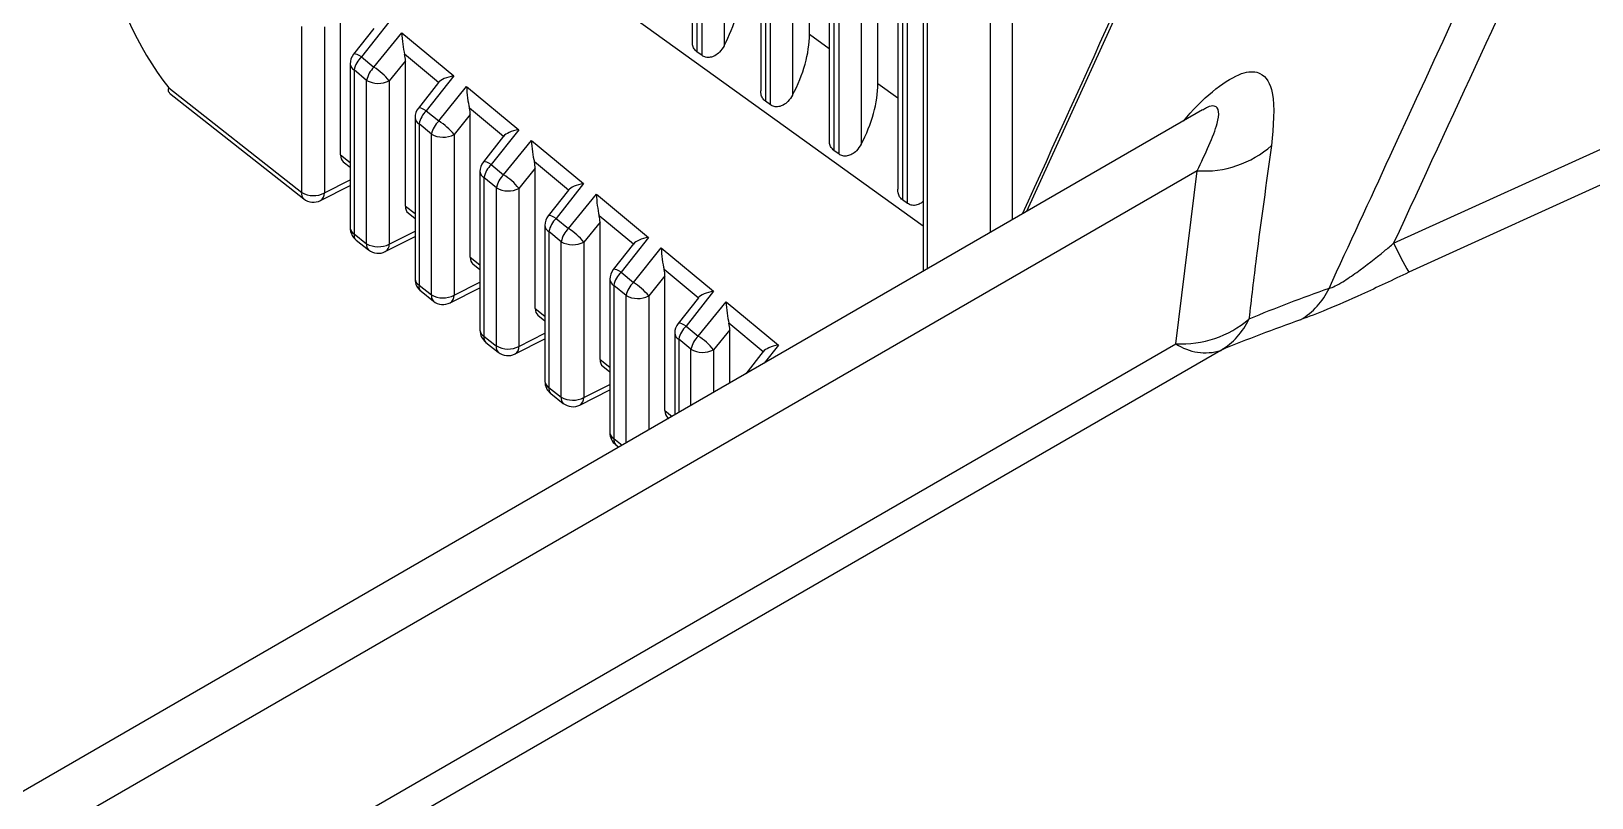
# Model space of a CAD drawing. Extents: x 7 to 113, y 1 to 87.
# Drawn here: x 75.666 to 76.665, y 69.58 to 70.07 of the extents above; entities that cross this region are included whole.
import ezdxf

# ---------------------------------------------------------------- set-up
doc = ezdxf.new("R2010")
doc.units = 0
doc.header["$MEASUREMENT"] = 0
doc.layers.add('OBJECT', color=7, linetype='CONTINUOUS')

msp = doc.modelspace()

# ---------------------------------------------------------------- linework, layer by layer
at = {"layer": 'OBJECT'}
for p, q in [((76.66455, 70.74817), (76.30293, 69.95467)), ((76.08897, 70.55734), (76.08897, 70.06353)), ((76.0919, 70.55602), (76.0919, 70.05685)), ((76.09525, 70.05444), (76.09525, 70.5553)), ((76.10933, 70.55393), (76.10933, 70.06076)), ((76.13281, 70.53741), (76.13281, 70.03201)), ((76.13574, 70.53654), (76.13574, 70.02533)), ((76.13909, 70.02292), (76.13909, 70.53621)), ((76.15317, 70.53453), (76.15317, 70.02924)), ((76.16393, 70.06806), (76.16393, 70.52389)), ((76.17665, 70.51748), (76.17665, 70.00048)), ((76.17958, 70.51615), (76.17958, 69.9938)), ((76.18293, 69.99139), (76.18293, 70.51463)), ((76.19701, 70.50823), (76.19701, 69.99772)), ((76.20777, 70.03654), (76.20777, 70.50334)), ((76.22049, 70.49999), (76.22049, 69.96896)), ((76.22342, 70.49494), (76.22342, 69.96228)), ((76.22677, 69.95987), (76.22677, 70.49392)), ((76.23674, 70.46464), (76.23674, 69.91646)), ((76.23931, 70.46078), (76.23931, 69.91794)), ((76.27982, 69.94133), (76.27982, 70.38091)), ((76.29369, 70.38035), (76.29369, 69.94934)), ((76.23674, 69.94546), (75.93301, 70.16387)), ((75.86394, 69.99092), (75.86394, 70.08557)), ((75.8391, 69.96684), (75.8391, 70.07302)), ((75.85355, 70.07276), (75.85355, 69.96658)), ((75.88515, 70.07171), (75.8722, 70.05531)), ((75.89481, 70.07589), (75.87725, 70.05366)), ((75.88526, 70.04703), (75.9031, 70.06902)), ((75.9031, 70.06902), (75.93636, 70.04146)), ((76.16393, 70.06806), (76.17665, 70.05892)), ((76.53777, 69.93445), (76.82487, 70.06467)), ((75.87725, 70.05366), (75.88526, 70.04703)), ((75.90545, 70.05117), (75.89505, 70.03836)), ((75.92666, 70.03724), (75.9049, 70.05527)), ((75.90545, 69.95821), (75.90545, 70.05117)), ((76.09525, 70.05444), (76.0919, 70.05685)), ((75.87004, 70.04911), (75.87004, 69.9443)), ((75.88061, 70.03862), (75.87261, 70.04525)), ((75.87261, 70.04525), (75.87261, 69.94043)), ((75.93636, 70.04146), (75.9188, 70.01923)), ((76.83218, 70.0455), (76.54747, 69.91585)), ((75.75405, 70.03385), (75.8391, 69.96684)), ((75.75457, 70.03043), (75.84035, 69.96284)), ((75.88061, 69.93413), (75.88061, 70.03862)), ((75.89505, 70.03836), (75.89505, 69.93387)), ((75.92669, 70.03728), (75.91374, 70.02088)), ((75.92676, 70.01263), (75.94461, 70.03462)), ((75.94461, 70.03462), (75.9779, 70.00703)), ((76.20777, 70.03654), (76.22049, 70.02739)), ((75.9682, 70.0028), (75.94641, 70.02087)), ((76.13909, 70.02292), (76.13574, 70.02533)), ((76.41554, 70.01968), (73.49189, 68.33189)), ((75.91159, 70.01468), (75.91159, 69.91156)), ((75.92212, 70.00422), (75.91415, 70.01082)), ((75.91415, 70.01082), (75.91415, 69.9077)), ((75.9188, 70.01923), (75.92676, 70.01263)), ((75.94696, 70.01677), (75.93656, 70.00396)), ((75.94696, 69.92551), (75.94696, 70.01677)), ((76.41541, 70.01957), (76.41545, 70.0196)), ((75.92212, 69.90143), (75.92212, 70.00422)), ((75.93656, 70.00396), (75.93656, 69.90117)), ((75.96824, 70.00284), (75.95529, 69.98644)), ((75.9779, 70.00703), (75.96034, 69.98479)), ((75.96827, 69.97823), (75.98612, 70.00022)), ((75.98612, 70.00022), (76.01945, 69.97259)), ((75.86394, 69.99092), (75.87004, 69.98611)), ((76.18293, 69.99139), (76.17958, 69.9938)), ((76.41202, 69.98079), (73.54479, 68.32558)), ((75.86563, 69.98658), (75.87004, 69.9831)), ((75.95313, 69.98025), (75.95313, 69.87883)), ((75.96034, 69.98479), (75.96827, 69.97823)), ((75.98846, 69.98237), (75.97807, 69.96956)), ((76.00975, 69.96837), (75.98792, 69.98647)), ((75.98846, 69.8928), (75.98846, 69.98237)), ((76.39848, 69.87018), (76.41202, 69.98079)), ((75.85105, 69.96177), (75.87004, 69.97138)), ((75.85355, 69.96658), (75.87004, 69.97492)), ((75.96362, 69.96982), (75.9557, 69.97639)), ((75.9557, 69.97639), (75.9557, 69.87496)), ((76.01945, 69.97259), (76.00189, 69.95036)), ((75.96362, 69.86872), (75.96362, 69.96982)), ((75.97807, 69.96956), (75.97807, 69.86846)), ((76.00978, 69.96841), (75.99683, 69.95201)), ((76.00978, 69.94383), (76.02762, 69.96582)), ((76.02762, 69.96582), (76.06099, 69.93816)), ((76.22677, 69.95987), (76.22342, 69.96228)), ((75.90545, 69.95821), (75.91159, 69.95338)), ((75.90714, 69.95387), (75.91159, 69.95036)), ((76.00189, 69.95036), (76.00978, 69.94383)), ((76.05129, 69.93394), (76.02942, 69.95207)), ((75.87261, 69.94043), (75.88061, 69.93413)), ((75.89505, 69.93387), (75.91159, 69.94223)), ((75.99468, 69.94582), (75.99468, 69.84609)), ((76.00513, 69.93542), (75.99724, 69.94195)), ((75.99724, 69.94195), (75.99724, 69.84223)), ((76.02997, 69.94797), (76.01957, 69.93516)), ((76.02997, 69.8601), (76.02997, 69.94797)), ((75.87386, 69.93644), (75.88186, 69.93014)), ((75.89256, 69.92907), (75.91159, 69.93869)), ((76.00513, 69.83602), (76.00513, 69.93542)), ((76.01957, 69.93516), (76.01957, 69.83576)), ((76.05133, 69.93398), (76.03838, 69.91758)), ((76.06099, 69.93816), (76.04343, 69.91593)), ((76.05128, 69.90943), (76.06913, 69.93142)), ((76.06913, 69.93142), (76.10254, 69.90373)), ((75.94696, 69.92551), (75.95313, 69.92064)), ((75.94864, 69.92117), (75.95313, 69.91763)), ((76.03622, 69.91138), (76.03622, 69.81336)), ((76.04343, 69.91593), (76.05128, 69.90943)), ((76.07148, 69.91357), (76.06108, 69.90076)), ((76.09284, 69.89951), (76.07093, 69.91767)), ((76.07148, 69.8274), (76.07148, 69.91357)), ((75.91415, 69.9077), (75.92212, 69.90143)), ((75.9154, 69.90371), (75.92336, 69.89743)), ((75.93406, 69.89636), (75.95313, 69.90601)), ((75.93656, 69.90117), (75.95313, 69.90955)), ((76.04664, 69.90102), (76.03879, 69.90752)), ((76.03879, 69.90752), (76.03879, 69.80949)), ((76.04664, 69.80672), (76.04664, 69.90102)), ((76.06108, 69.90076), (76.06108, 69.81505)), ((76.10254, 69.90373), (76.08498, 69.8815)), ((75.98846, 69.8928), (75.99468, 69.88791)), ((76.09287, 69.89955), (76.07992, 69.88315)), ((76.09279, 69.87503), (76.11064, 69.89702)), ((76.11064, 69.89702), (76.14408, 69.8693)), ((75.99015, 69.88846), (75.99468, 69.88489)), ((76.08498, 69.8815), (76.09279, 69.87503)), ((76.13438, 69.86508), (76.11244, 69.88327)), ((73.62854, 68.27112), (76.39848, 69.87018)), ((75.9557, 69.87496), (75.96362, 69.86872)), ((75.95695, 69.87097), (75.96487, 69.86473)), ((75.97557, 69.86366), (75.99468, 69.87332)), ((75.97807, 69.86846), (75.99468, 69.87686)), ((76.07777, 69.87695), (76.07777, 69.82469)), ((76.08814, 69.86662), (76.08033, 69.87309)), ((76.08033, 69.87309), (76.08033, 69.82617)), ((76.11298, 69.87917), (76.10259, 69.86636)), ((76.11298, 69.84502), (76.11298, 69.87917)), ((76.42709, 69.86592), (73.65596, 68.26619)), ((76.08814, 69.83068), (76.08814, 69.86662)), ((76.10259, 69.86636), (76.10259, 69.83902)), ((76.13442, 69.86512), (76.1232, 69.85092)), ((76.14408, 69.8693), (76.13489, 69.85767)), ((76.02997, 69.8601), (76.03622, 69.85517)), ((76.03166, 69.85576), (76.03622, 69.85216)), ((75.99724, 69.84223), (76.00513, 69.83602)), ((76.01708, 69.83095), (76.03622, 69.84063)), ((76.01957, 69.83576), (76.03622, 69.84418)), ((75.99849, 69.83824), (76.00638, 69.83202)), ((76.07148, 69.8274), (76.07612, 69.82374)), ((76.07316, 69.82305), (76.07391, 69.82246)), ((76.03879, 69.80949), (76.04414, 69.80528)), ((76.04003, 69.8055), (76.04194, 69.804))]:
    msp.add_line(p, q, dxfattribs=at)
at = {"layer": 'OBJECT', "flags": 128}
for points in [[(75.87725, 70.05366), (75.87577, 70.0545), (75.87447, 70.0551), (75.87341, 70.05545), (75.87264, 70.05552), (75.8722, 70.05531), (75.8722, 70.05531)], [(75.9188, 70.01923), (75.91731, 70.02007), (75.91601, 70.02067), (75.91496, 70.02102), (75.91419, 70.02109), (75.91374, 70.02088), (75.91374, 70.02088)], [(75.96034, 69.98479), (75.95886, 69.98563), (75.95756, 69.98624), (75.9565, 69.98659), (75.95573, 69.98666), (75.95529, 69.98645), (75.95529, 69.98644)], [(76.00189, 69.95036), (76.0004, 69.9512), (75.9991, 69.95181), (75.99805, 69.95215), (75.99728, 69.95222), (75.99683, 69.95201), (75.99683, 69.95201)], [(76.04343, 69.91593), (76.04195, 69.91677), (76.04065, 69.91738), (76.03959, 69.91772), (76.03882, 69.91779), (76.03838, 69.91758), (76.03838, 69.91758)], [(76.08498, 69.8815), (76.08349, 69.88234), (76.08219, 69.88295), (76.08114, 69.88329), (76.08037, 69.88336), (76.07992, 69.88315), (76.07992, 69.88315)]]:
    msp.add_lwpolyline(points, dxfattribs=at)
at = {"layer": 'OBJECT'}
for centre, radius, start, end in [((75.88004, 70.04911), 0.01, 141.70229, 180), ((75.88829, 70.04208), 0.01599, 133.60833, 168.5589), ((75.87483, 70.04951), 0.0048, 184.74166, 242.4728), ((75.89629, 70.03545), 0.01599, 133.60766, 168.55883), ((75.86455, 70.01374), 0.0392, 38.91103, 58.11756), ((75.88807, 70.05192), 0.01525, 240.72035, 297.24638), ((75.92159, 70.01468), 0.01, 141.70229, 180), ((75.91637, 70.01508), 0.0048, 184.73592, 242.47296), ((75.92983, 70.00764), 0.01599, 133.60739, 168.55625), ((75.9378, 70.00104), 0.016, 133.60979, 168.55385), ((75.90605, 69.97933), 0.03922, 38.91493, 58.11365), ((75.92958, 70.01752), 0.01525, 240.71941, 297.24639), ((76.41655, 70.04568), 0.06504, 266.00761, 311.5138), ((75.96313, 69.98025), 0.01, 141.70229, 180), ((75.95792, 69.98064), 0.0048, 184.73929, 242.47516), ((75.97138, 69.97321), 0.01599, 133.6076, 168.55963), ((75.9793, 69.96665), 0.01599, 133.60288, 168.56075), ((75.94756, 69.94494), 0.03921, 38.91213, 58.11646), ((75.84329, 69.96595), 0.00428, 168.04676, 226.58449), ((75.84656, 69.98014), 0.01525, 240.71997, 297.24676), ((75.84654, 69.9707), 0.01, 231.76391, 296.82239), ((75.84821, 69.9663), 0.00534, 302.10427, 2.99956), ((75.97108, 69.98312), 0.01525, 240.72114, 297.24466), ((76.00468, 69.94582), 0.01, 141.70229, 180), ((76.01292, 69.93878), 0.01599, 133.60685, 168.55679), ((75.88004, 69.9443), 0.01, 180, 231.76391), ((75.87483, 69.94469), 0.0048, 184.74166, 242.4728), ((75.8768, 69.93955), 0.00428, 168.04793, 226.58402), ((75.99946, 69.94621), 0.0048, 184.74111, 242.47071), ((76.02081, 69.93225), 0.016, 133.60999, 168.5565), ((75.98906, 69.91053), 0.03922, 38.91493, 58.11365), ((75.88479, 69.93324), 0.00428, 168.03424, 226.59647), ((75.88807, 69.94743), 0.01525, 240.72035, 297.24638), ((75.88804, 69.93799), 0.01, 231.76391, 296.82239), ((75.88972, 69.93359), 0.00534, 302.0987, 3.00006), ((76.01259, 69.94872), 0.01525, 240.71997, 297.24676), ((76.81409, 70.06668), 0.30633, 205.57403, 209.49662), ((75.92159, 69.91156), 0.01, 180, 231.76391), ((75.91637, 69.91196), 0.0048, 184.73592, 242.47296), ((76.04622, 69.91138), 0.01, 141.70229, 180), ((76.04101, 69.91178), 0.0048, 184.74089, 242.47061), ((76.05447, 69.90435), 0.01599, 133.60766, 168.55883), ((75.91834, 69.90681), 0.00428, 168.04893, 226.58232), ((75.9263, 69.90054), 0.00428, 168.05, 226.58516), ((75.92958, 69.91473), 0.01525, 240.71941, 297.24639), ((75.93122, 69.90089), 0.00534, 302.10442, 2.99434), ((76.06232, 69.89784), 0.016, 133.60998, 168.55366), ((76.0541, 69.91432), 0.01525, 240.71941, 297.24639), ((76.03058, 69.87614), 0.0392, 38.91103, 58.11756), ((76.80194, 69.02977), 0.92752, 109.23259, 112.62202), ((76.4545, 69.92531), 0.04635, 300.70994, 334.7342), ((75.92955, 69.90529), 0.01, 231.76391, 296.82239), ((76.08777, 69.87695), 0.01, 141.70229, 180), ((76.09601, 69.86992), 0.016, 133.60973, 168.55464), ((76.40218, 69.93629), 0.06622, 266.80131, 310.48727), ((76.40392, 69.90505), 0.04547, 300.63185, 335.1332), ((76.78283, 69.0122), 0.92488, 109.23281, 112.62151), ((75.96313, 69.87883), 0.01, 180, 231.76391), ((75.95792, 69.87922), 0.0048, 184.73929, 242.47516), ((75.95989, 69.87408), 0.00428, 168.04948, 226.58248), ((76.08255, 69.87735), 0.0048, 184.73668, 242.47515), ((76.10382, 69.86345), 0.01599, 133.60739, 168.55625), ((76.07207, 69.84173), 0.03922, 38.9155, 58.11309), ((76.41712, 69.89722), 0.03285, 235.42674, 287.65724), ((75.96781, 69.86783), 0.00428, 168.04893, 226.58232), ((75.97108, 69.88203), 0.01525, 240.72114, 297.24466), ((75.97106, 69.87258), 0.01, 231.76391, 296.82239), ((75.97273, 69.86818), 0.00534, 302.09672, 3.00204), ((76.0956, 69.87992), 0.01525, 240.72055, 297.24525), ((76.00468, 69.84609), 0.01, 180, 231.76391), ((75.99946, 69.84649), 0.0048, 184.74111, 242.47071), ((76.00143, 69.84134), 0.00428, 168.03907, 226.59609), ((76.00932, 69.83513), 0.00428, 168.04676, 226.58449), ((76.01259, 69.84932), 0.01525, 240.71997, 297.24676), ((76.01256, 69.83988), 0.01, 231.76391, 296.82239), ((76.01424, 69.83548), 0.00534, 302.10427, 2.99956), ((76.04622, 69.81336), 0.01, 180, 231.76391), ((76.04101, 69.81375), 0.0048, 184.74089, 242.47061), ((76.04298, 69.80861), 0.00428, 168.04882, 226.58243)]:
    msp.add_arc(centre, radius, start, end, dxfattribs=at)
for centre, major_axis, ratio, start_param, end_param in [((75.78725, 70.09273), (-0.05084, 0.09763), 0.546171, 0.990968, 1.912502), ((76.07729, 70.07536), (0.03015, 0.0521), 0.583023, 4.769095, 5.494025), ((75.90589, 70.06447), (-0.00138, 0.01392), 0.177178, 1.220717, 2.275128), ((76.12113, 70.04384), (0.03015, 0.0521), 0.583023, 4.769095, 5.494025), ((75.89875, 70.05567), (-0.00404, 0.01025), 0.521, 4.064683, 4.470943), ((75.93915, 70.03691), (0.01306, 0.00138), 0.372225, 1.746516, 2.800928), ((75.9474, 70.03007), (-0.00138, 0.01392), 0.177178, 1.220717, 2.275128), ((76.16498, 70.01231), (0.03015, 0.0521), 0.583023, 4.769095, 5.494025), ((75.94026, 70.02127), (-0.00404, 0.01025), 0.521, 4.064683, 4.470943), ((75.98069, 70.00248), (0.01306, 0.00138), 0.372225, 1.746516, 2.800928), ((75.98891, 69.99567), (-0.00138, 0.01392), 0.177178, 1.220717, 2.275128), ((75.87108, 69.99501), (0.00505, 0.00871), 0.579362, 2.356901, 3.059174), ((75.98177, 69.98687), (-0.00404, 0.01025), 0.521, 4.064683, 4.470943), ((76.02223, 69.96805), (0.01306, 0.00138), 0.372225, 1.746516, 2.800928), ((76.03041, 69.96127), (-0.00138, 0.01392), 0.177178, 1.220717, 2.275128), ((75.91259, 69.96231), (0.00505, 0.00871), 0.579362, 2.356901, 3.059174), ((76.02327, 69.95247), (-0.00404, 0.01025), 0.521, 4.064683, 4.470943), ((76.06378, 69.93361), (0.01306, 0.00138), 0.372225, 1.746516, 2.800928), ((76.07192, 69.92687), (-0.00138, 0.01392), 0.177178, 1.220717, 2.275128), ((75.95409, 69.9296), (0.00505, 0.00871), 0.579362, 2.356901, 3.059174), ((76.06478, 69.91807), (-0.00404, 0.01025), 0.521, 4.064683, 4.470943), ((76.10532, 69.89918), (0.01306, 0.00138), 0.372225, 1.746516, 2.800928), ((75.9956, 69.8969), (0.00505, 0.00871), 0.579362, 2.356901, 3.059174), ((76.11343, 69.89247), (-0.00138, 0.01392), 0.177178, 1.220717, 2.275128), ((76.10629, 69.88367), (-0.00404, 0.01025), 0.521, 4.064683, 4.470943), ((76.14687, 69.86475), (0.01306, 0.00138), 0.372225, 1.746516, 2.800928), ((76.03711, 69.86419), (0.00505, 0.00871), 0.579362, 2.356901, 3.059174), ((76.07861, 69.83149), (0.00505, 0.00871), 0.579362, 2.356901, 3.059174)]:
    msp.add_ellipse(centre, major_axis=major_axis, ratio=ratio, start_param=start_param, end_param=end_param, dxfattribs=at)
for points, knots in [([(76.49642, 69.90552), (76.50945, 69.93378), (76.58269, 70.09256), (76.73904, 70.43111), (76.88198, 70.74113), (76.9648, 70.92073)], [0, 0, 0, 0, 0.083458, 0.469005, 1, 1, 1, 1]), ([(76.99424, 70.92278), (76.91622, 70.75374), (76.76423, 70.42446), (76.6119, 70.09485), (76.53777, 69.93445)], [0, 0, 0, 0, 0.513344, 1, 1, 1, 1]), ([(76.65921, 70.74162), (76.62092, 70.65775), (76.50088, 70.3948), (76.38143, 70.132), (76.30008, 69.95303)], [0, 0, 0, 0, 0.318953, 1, 1, 1, 1]), ([(76.0919, 70.05685), (76.09125, 70.05746), (76.08997, 70.05866), (76.08907, 70.06108), (76.08906, 70.06278), (76.08905, 70.06354)], [0, 0, 0, 0, 0.359221, 0.716954, 1, 1, 1, 1]), ([(76.10933, 70.06076), (76.10843, 70.05933), (76.10685, 70.0568), (76.10363, 70.05432), (76.1005, 70.05318), (76.09754, 70.05317), (76.09598, 70.05403), (76.09525, 70.05444)], [0, 0, 0, 0, 0.278287, 0.49078, 0.665962, 0.842112, 1, 1, 1, 1]), ([(76.40329, 70.01261), (76.4047, 70.01429), (76.41262, 70.02375), (76.42686, 70.03608), (76.44257, 70.04495), (76.45473, 70.04387), (76.46268, 70.02993), (76.46079, 70.00931), (76.45966, 69.99697)], [0, 0, 0, 0, 0.032795, 0.183792, 0.335539, 0.472549, 0.684509, 1, 1, 1, 1]), ([(75.75465, 70.03054), (75.75443, 70.03069), (75.7538, 70.03112), (75.75373, 70.03236), (75.75393, 70.03342), (75.75404, 70.0338), (75.75405, 70.03385)], [0, 0, 0, 0, 0.270247, 0.749399, 0.969629, 1, 1, 1, 1]), ([(76.13574, 70.02533), (76.1351, 70.02593), (76.13381, 70.02714), (76.13291, 70.02956), (76.1329, 70.03126), (76.13289, 70.03201)], [0, 0, 0, 0, 0.359222, 0.716971, 1, 1, 1, 1]), ([(76.15317, 70.02924), (76.15227, 70.02781), (76.15069, 70.02528), (76.14747, 70.0228), (76.14434, 70.02165), (76.14138, 70.02165), (76.13982, 70.02251), (76.13909, 70.02292)], [0, 0, 0, 0, 0.278297, 0.49079, 0.665963, 0.842113, 1, 1, 1, 1]), ([(76.41202, 69.98079), (76.41731, 69.99177), (76.42448, 70.00663), (76.42644, 70.01921), (76.42411, 70.02264), (76.41991, 70.02231), (76.41647, 70.02005), (76.41565, 70.01951)], [0, 0, 0, 0, 0.496134, 0.671223, 0.847599, 0.963564, 1, 1, 1, 1]), ([(76.17958, 69.9938), (76.17894, 69.99441), (76.17765, 69.99561), (76.17675, 69.99803), (76.17674, 69.99973), (76.17673, 70.00049)], [0, 0, 0, 0, 0.359189, 0.716953, 1, 1, 1, 1]), ([(76.19701, 69.99772), (76.19611, 69.99628), (76.19453, 69.99375), (76.19131, 69.99127), (76.18819, 69.99013), (76.18522, 69.99012), (76.18367, 69.99098), (76.18293, 69.99139)], [0, 0, 0, 0, 0.278287, 0.49078, 0.665962, 0.842112, 1, 1, 1, 1]), ([(76.45966, 69.99697), (76.45627, 69.97298), (76.45105, 69.93599), (76.4467, 69.89895), (76.44517, 69.88593)], [0, 0, 0, 0, 0.648491, 1, 1, 1, 1]), ([(76.22342, 69.96228), (76.22278, 69.96288), (76.22149, 69.96409), (76.22059, 69.96651), (76.22058, 69.96821), (76.22057, 69.96896)], [0, 0, 0, 0, 0.3591909, 0.71697, 1, 1, 1, 1]), ([(76.23674, 69.96122), (76.23615, 69.96071), (76.23475, 69.95952), (76.23201, 69.95862), (76.22907, 69.95859), (76.22751, 69.95946), (76.22677, 69.95987)], [0, 0, 0, 0, 0.204212, 0.47798, 0.753273, 1, 1, 1, 1]), ([(76.49642, 69.90552), (76.49768, 69.90598), (76.50019, 69.9069), (76.50639, 69.91043), (76.51728, 69.91783), (76.52824, 69.92647), (76.53581, 69.93281), (76.53777, 69.93445)], [0, 0, 0, 0, 0.116851, 0.233193, 0.437976, 0.854435, 1, 1, 1, 1]), ([(76.54747, 69.91585), (76.53736, 69.91106), (76.51936, 69.90252), (76.49439, 69.89155), (76.48348, 69.88745), (76.47817, 69.88546)], [0, 0, 0, 0, 0.396713, 0.706828, 1, 1, 1, 1])]:
    msp.add_open_spline(points, degree=3, knots=knots, dxfattribs=at)

doc.saveas('drawing.dxf')
